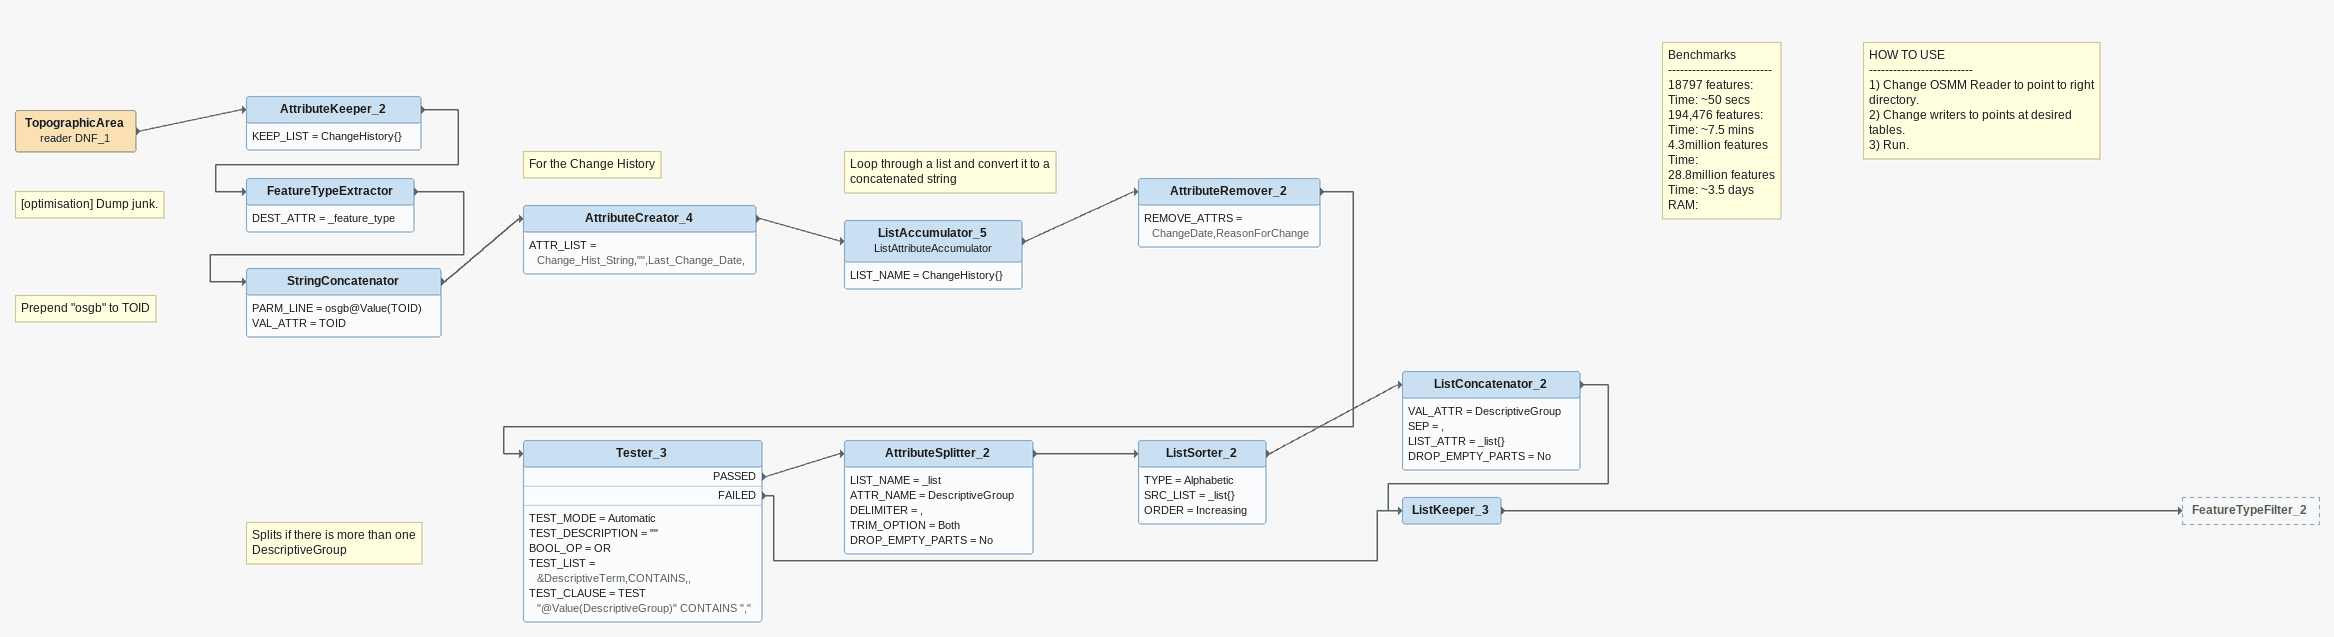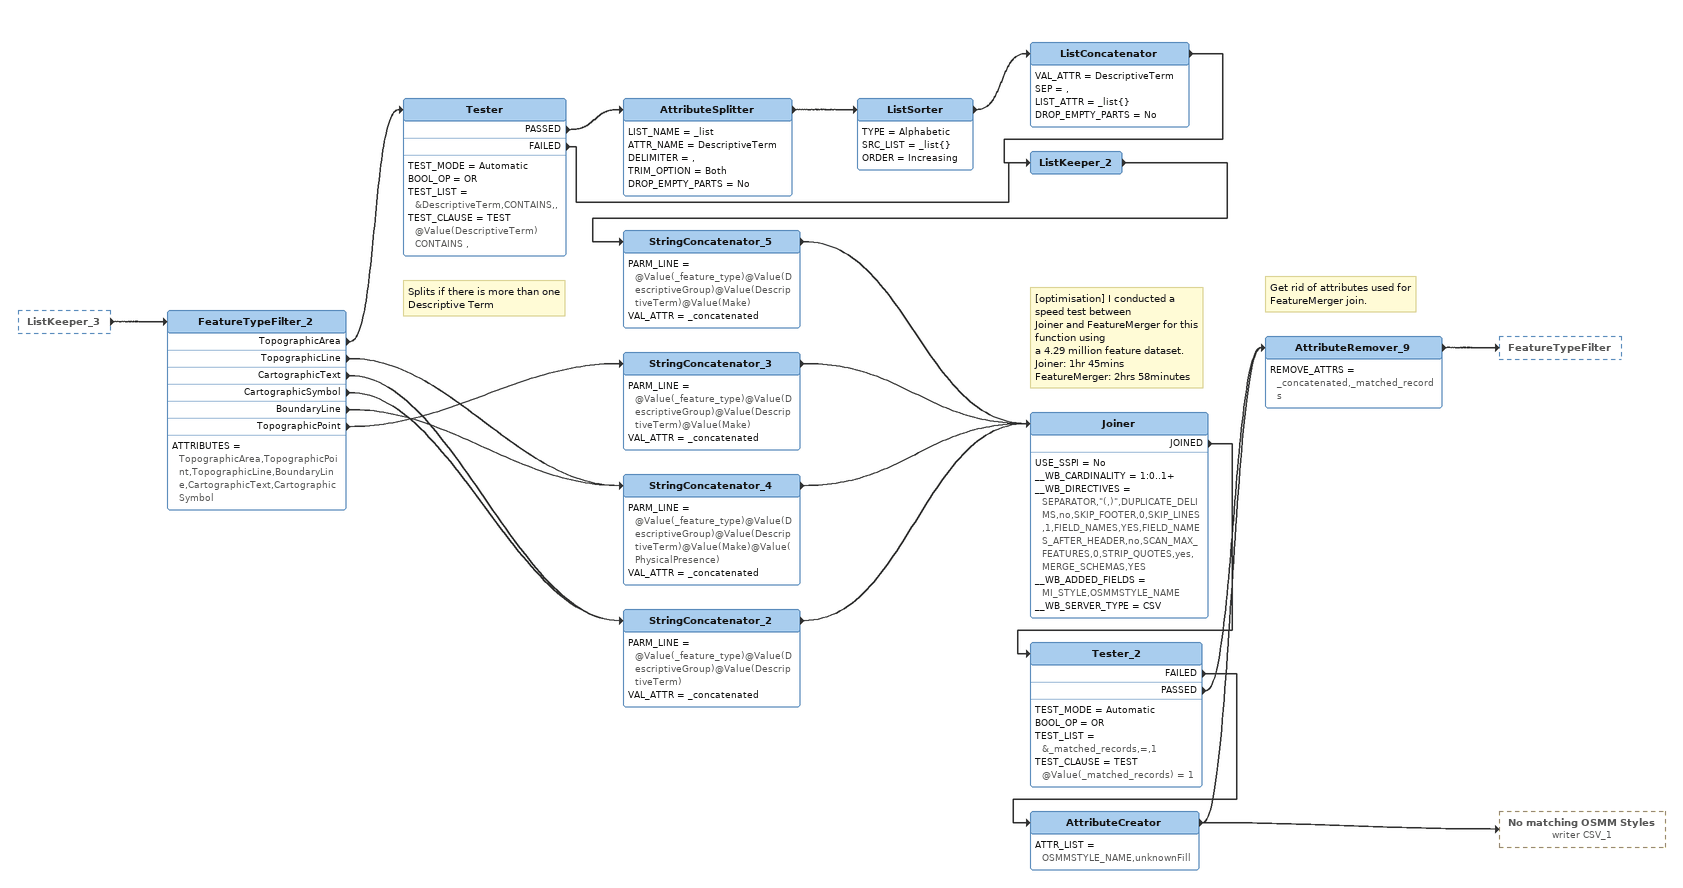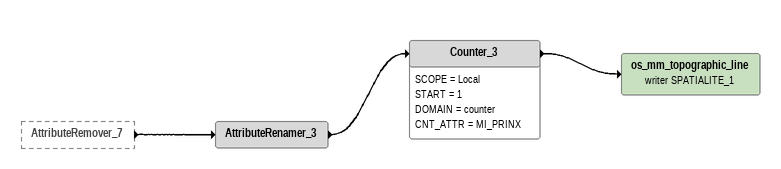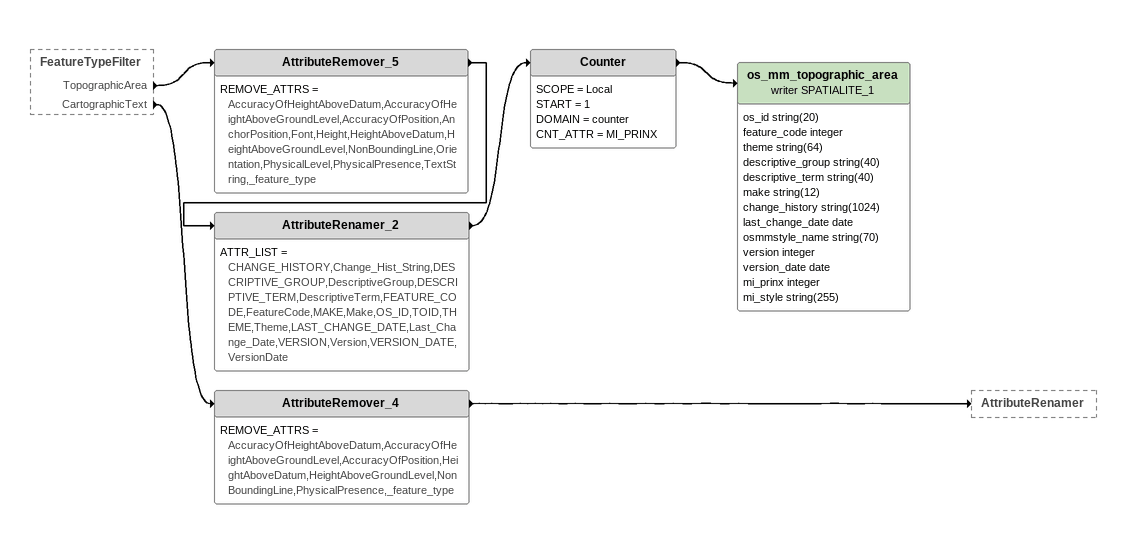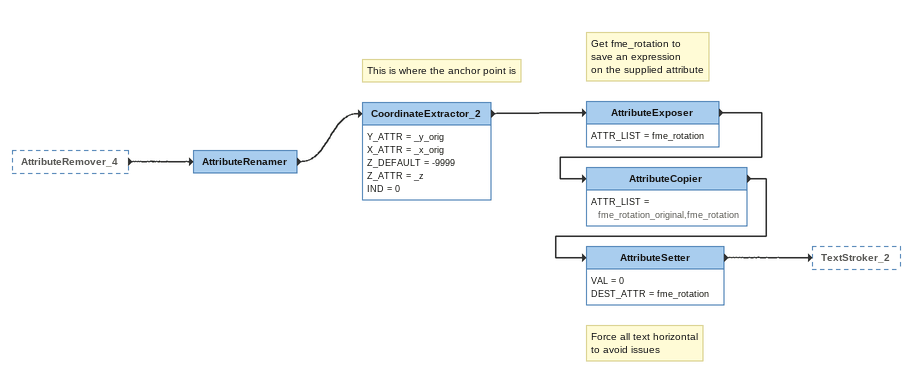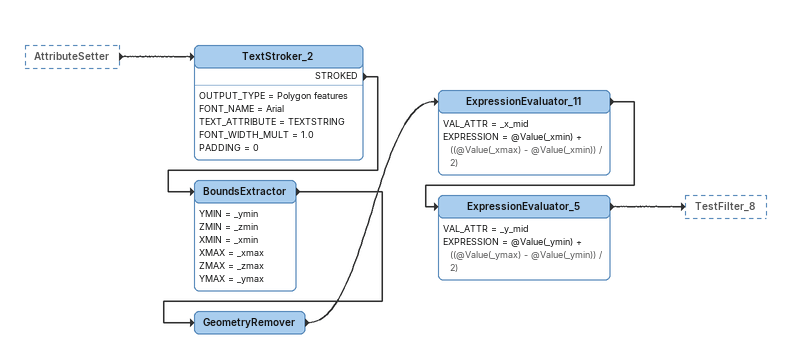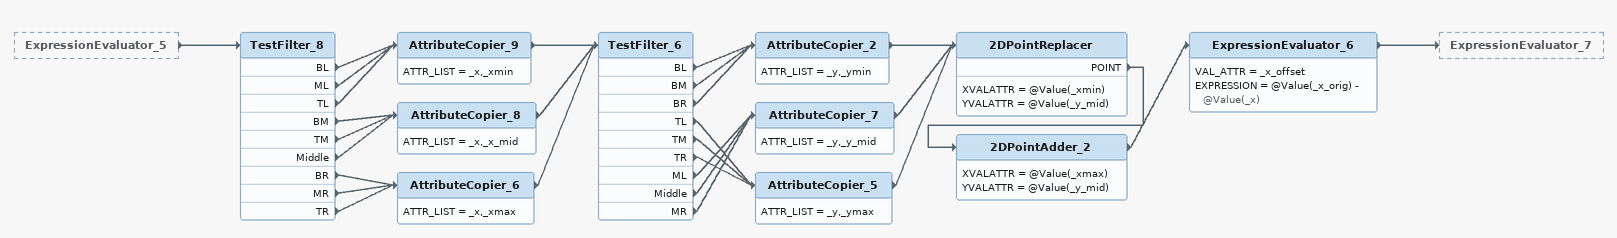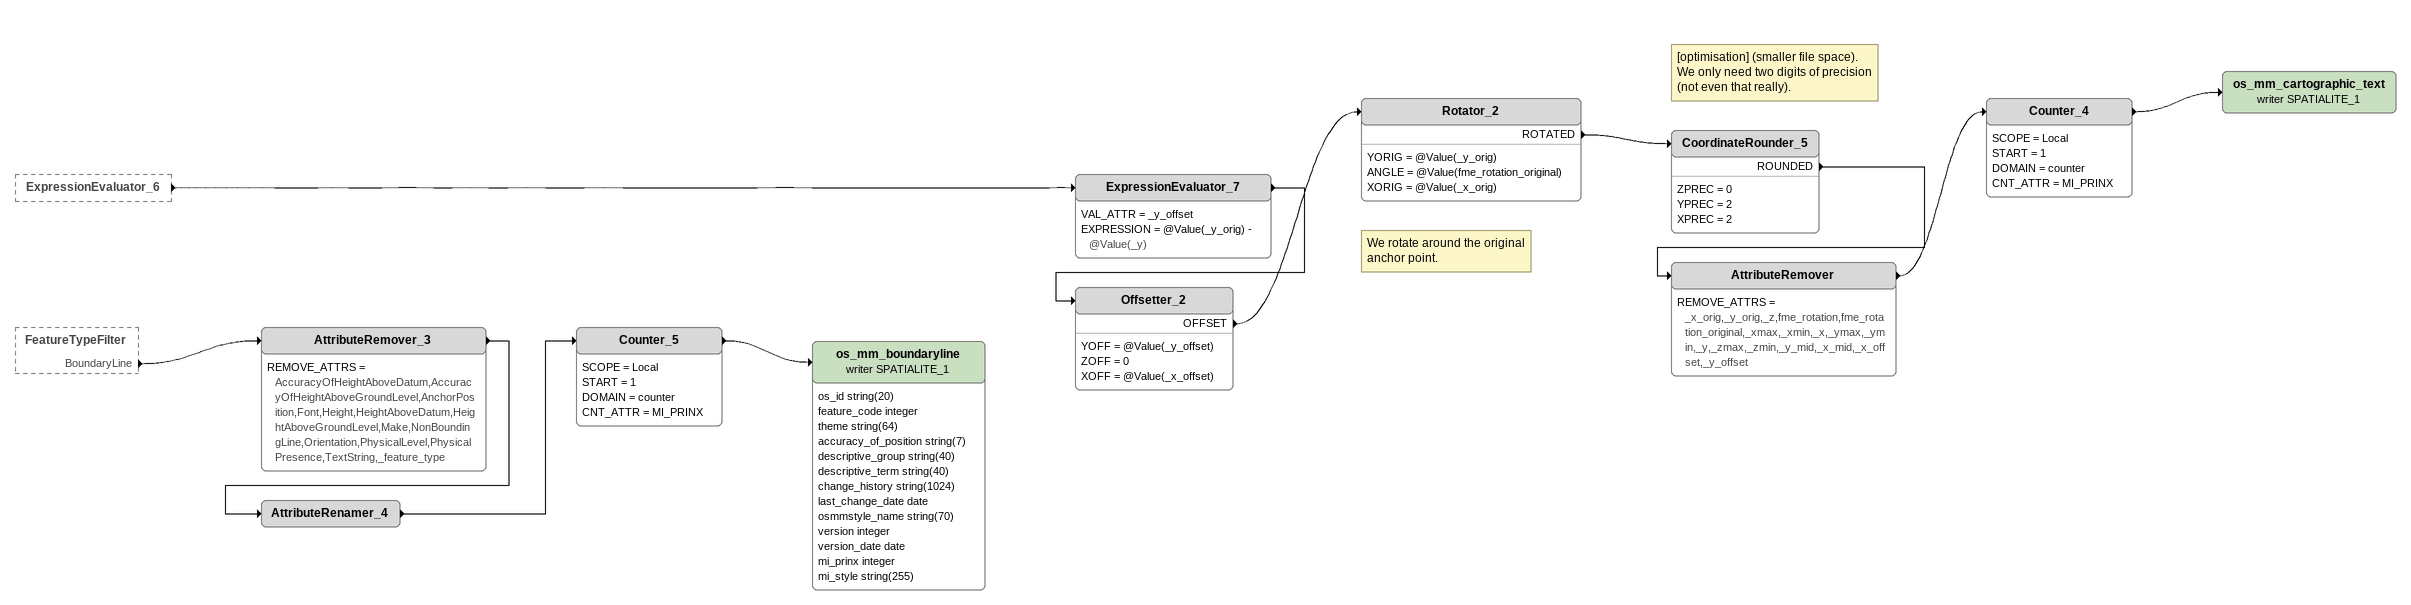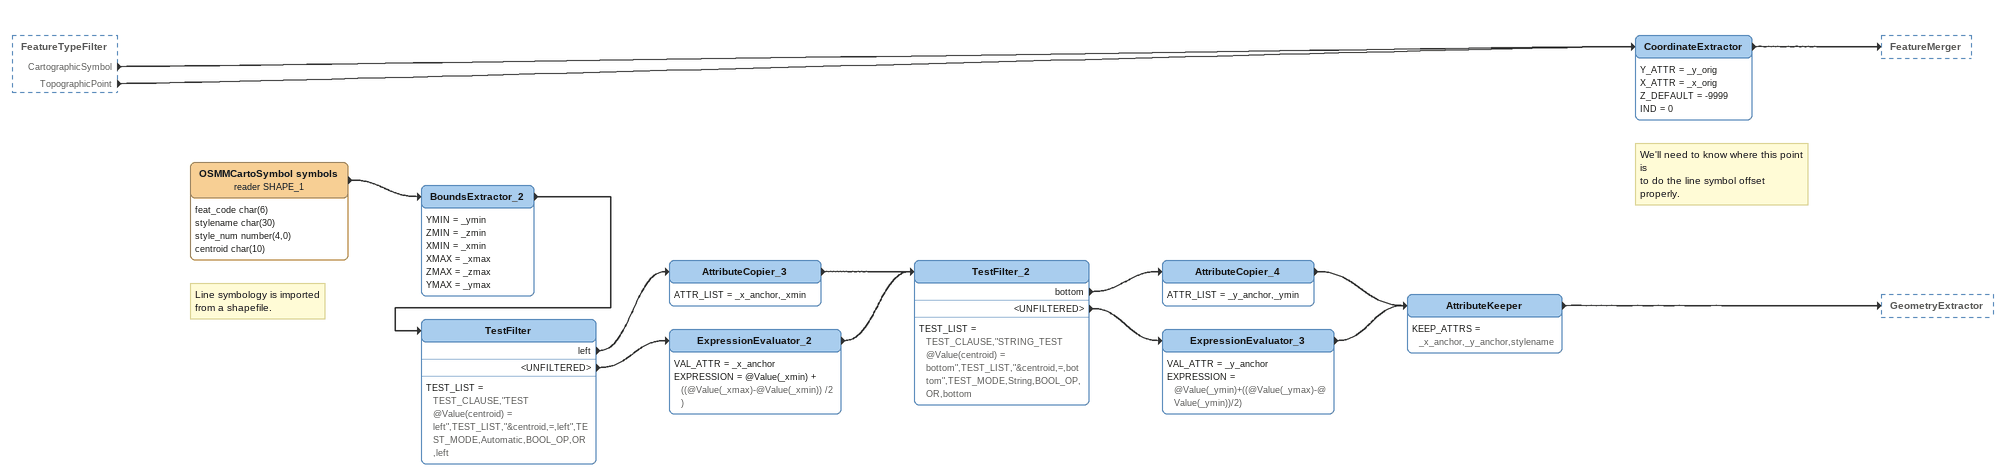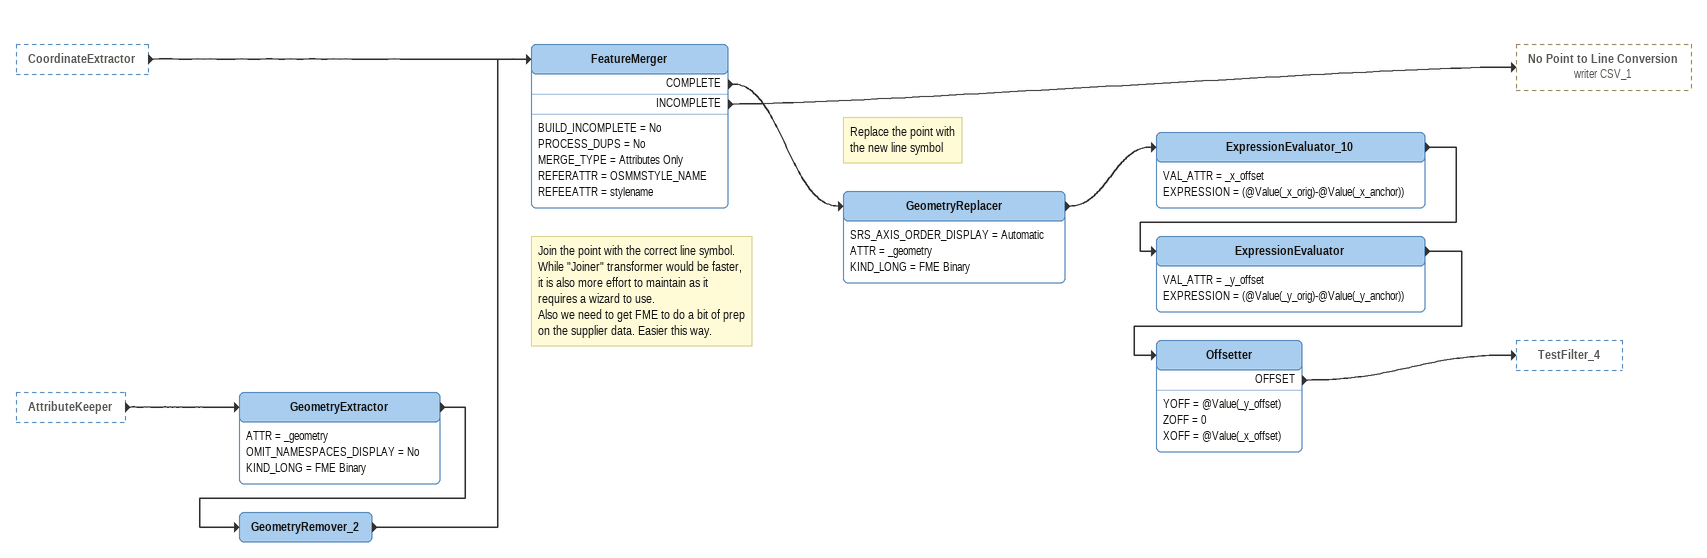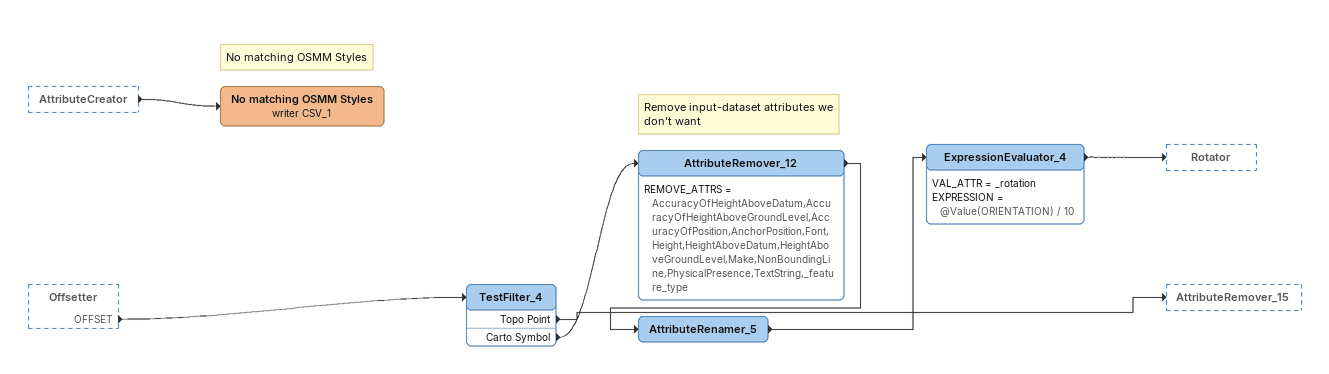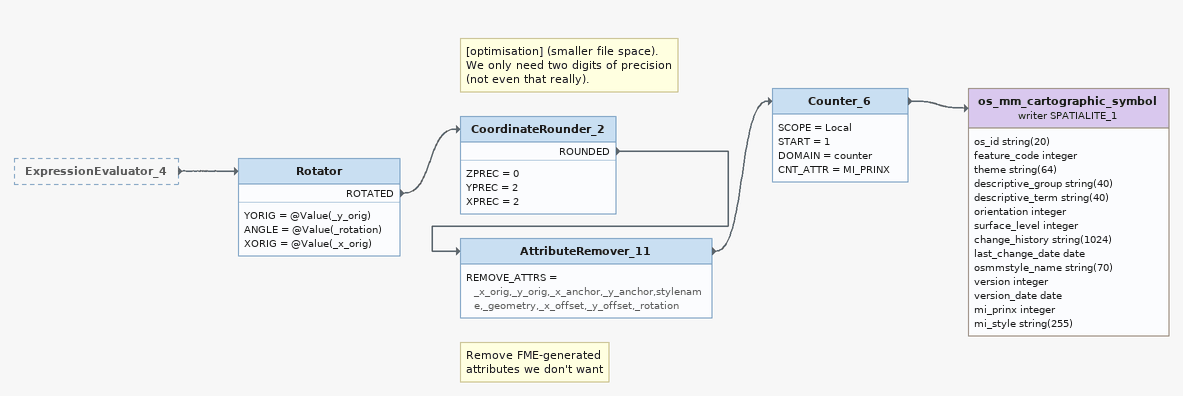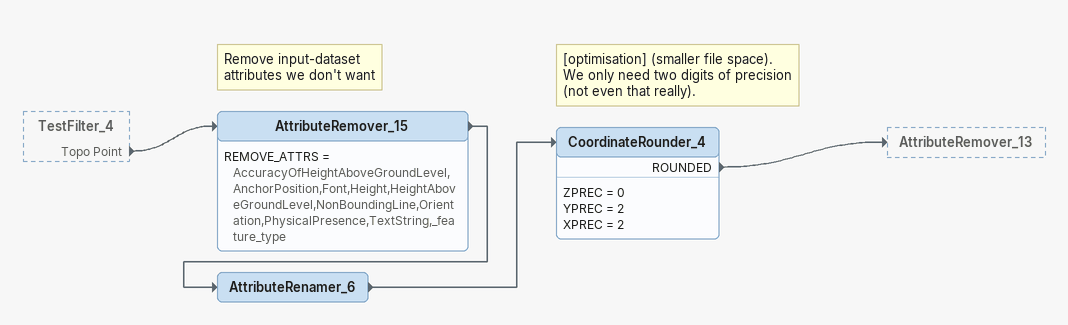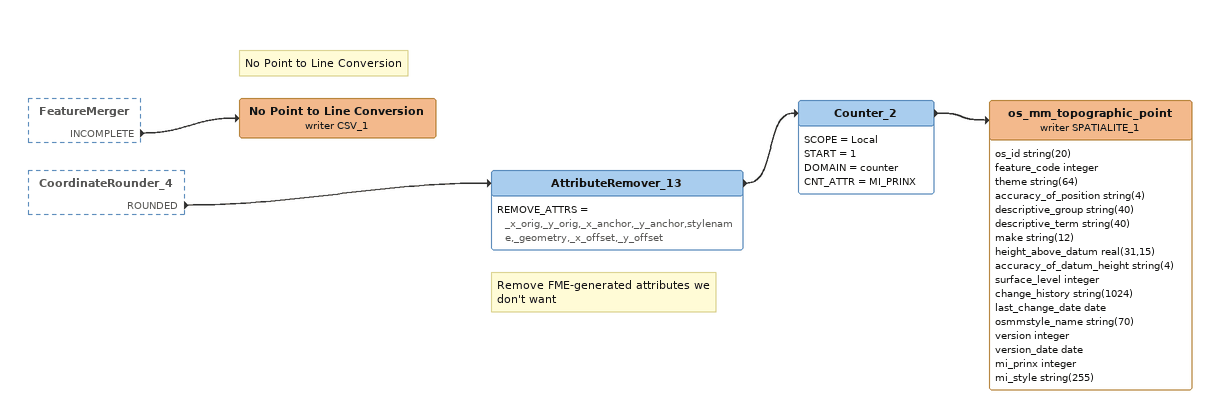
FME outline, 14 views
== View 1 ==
TopographicArea (reader DNF_1)
    -> AttributeKeeper_2
Note: [optimisation] Dump junk.
AttributeKeeper_2
    KEEP_LIST = ChangeHistory{}
    -> FeatureTypeExtractor
FeatureTypeExtractor
    DEST_ATTR = _feature_type
    -> StringConcatenator
Note: Prepend "osgb" to TOID
StringConcatenator
    PARM_LINE = osgb@Value(TOID)
    VAL_ATTR = TOID
    -> AttributeCreator_4
Note: For the Change History
AttributeCreator_4
    ATTR_LIST = Change_Hist_String,"",Last_Change_Date,
    -> ListAccumulator_5
Note: Loop through a list and convert it to a concatenated string
ListAccumulator_5: ListAttributeAccumulator
    LIST_NAME = ChangeHistory{}
    -> AttributeRemover_2
Note: Benchmarks / -------------------------- / 18797 features: / Time: ~50 secs / 194,476 features: / Time: ~7.5 mins / 4.3million features / Time: / 28.8million features / Time: ~3.5 days / RAM:
Note: HOW TO USE / -------------------------- / 1) Change OSMM Reader to point to right directory. / 2) Change writers to points at desired tables. / 3) Run.
AttributeRemover_2
    REMOVE_ATTRS = ChangeDate,ReasonForChange
    -> Tester_3
Note: Splits if there is more than one DescriptiveGroup
Tester_3
    TEST_MODE = Automatic
    TEST_DESCRIPTION = ""
    BOOL_OP = OR
    TEST_LIST = &DescriptiveTerm,CONTAINS,,
    TEST_CLAUSE = TEST "@Value(DescriptiveGroup)" CONTAINS ","
    PASSED -> AttributeSplitter_2
    FAILED -> ListKeeper_3
AttributeSplitter_2
    LIST_NAME = _list
    ATTR_NAME = DescriptiveGroup
    DELIMITER = ,
    TRIM_OPTION = Both
    DROP_EMPTY_PARTS = No
    -> ListSorter_2
ListSorter_2
    TYPE = Alphabetic
    SRC_LIST = _list{}
    ORDER = Increasing
    -> ListConcatenator_2
ListConcatenator_2
    VAL_ATTR = DescriptiveGroup
    SEP = ,
    LIST_ATTR = _list{}
    DROP_EMPTY_PARTS = No
    -> ListKeeper_3
ListKeeper_3
    -> FeatureTypeFilter_2

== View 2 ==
ListKeeper_3 [outside]
    -> FeatureTypeFilter_2
FeatureTypeFilter_2
    ATTRIBUTES = TopographicArea,TopographicPoint,TopographicLine,BoundaryLine,CartographicText,CartographicSymbol
    TopographicArea -> Tester
    TopographicLine -> StringConcatenator_4
    CartographicText -> StringConcatenator_2
    CartographicSymbol -> StringConcatenator_2
    BoundaryLine -> StringConcatenator_4
    TopographicPoint -> StringConcatenator_3
Note: Splits if there is more than one Descriptive Term
Tester
    TEST_MODE = Automatic
    BOOL_OP = OR
    TEST_LIST = &DescriptiveTerm,CONTAINS,,
    TEST_CLAUSE = TEST @Value(DescriptiveTerm) CONTAINS ,
    PASSED -> AttributeSplitter
    FAILED -> ListKeeper_2
AttributeSplitter
    LIST_NAME = _list
    ATTR_NAME = DescriptiveTerm
    DELIMITER = ,
    TRIM_OPTION = Both
    DROP_EMPTY_PARTS = No
    -> ListSorter
ListSorter
    TYPE = Alphabetic
    SRC_LIST = _list{}
    ORDER = Increasing
    -> ListConcatenator
ListConcatenator
    VAL_ATTR = DescriptiveTerm
    SEP = ,
    LIST_ATTR = _list{}
    DROP_EMPTY_PARTS = No
    -> ListKeeper_2
ListKeeper_2
    -> StringConcatenator_5
StringConcatenator_5
    PARM_LINE = @Value(_feature_type)@Value(DescriptiveGroup)@Value(DescriptiveTerm)@Value(Make)
    VAL_ATTR = _concatenated
    -> Joiner
StringConcatenator_3
    PARM_LINE = @Value(_feature_type)@Value(DescriptiveGroup)@Value(DescriptiveTerm)@Value(Make)
    VAL_ATTR = _concatenated
    -> Joiner
StringConcatenator_4
    PARM_LINE = @Value(_feature_type)@Value(DescriptiveGroup)@Value(DescriptiveTerm)@Value(Make)@Value(PhysicalPresence)
    VAL_ATTR = _concatenated
    -> Joiner
StringConcatenator_2
    PARM_LINE = @Value(_feature_type)@Value(DescriptiveGroup)@Value(DescriptiveTerm)
    VAL_ATTR = _concatenated
    -> Joiner
Note: [optimisation] I conducted a speed test between / Joiner and FeatureMerger for this function using / a 4.29 million feature dataset. / Joiner: 1hr 45mins / FeatureMerger: 2hrs 58minutes
Joiner
    USE_SSPI = No
    __WB_CARDINALITY = 1:0..1+
    __WB_DIRECTIVES = SEPARATOR,"(,)",DUPLICATE_DELIMS,no,SKIP_FOOTER,0,SKIP_LINES,1,FIELD_NAMES,YES,FIELD_NAMES_AFTER_HEADER,no,SCAN_MAX_FEATURES,0,STRIP_QUOTES,yes,MERGE_SCHEMAS,YES
    __WB_ADDED_FIELDS = MI_STYLE,OSMMSTYLE_NAME
    __WB_SERVER_TYPE = CSV
    JOINED -> Tester_2
Tester_2
    TEST_MODE = Automatic
    BOOL_OP = OR
    TEST_LIST = &_matched_records,=,1
    TEST_CLAUSE = TEST @Value(_matched_records) = 1
    FAILED -> AttributeCreator
    PASSED -> AttributeRemover_9
AttributeCreator
    ATTR_LIST = OSMMSTYLE_NAME,unknownFill
    -> No matching OSMM Styles (writer CSV_1)
    -> AttributeRemover_9
Note: Get rid of attributes used for / FeatureMerger join.
AttributeRemover_9
    REMOVE_ATTRS = _concatenated,_matched_records
    -> FeatureTypeFilter

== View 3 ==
AttributeRemover_7 [outside]
    -> AttributeRenamer_3
AttributeRenamer_3
    -> Counter_3
Counter_3
    SCOPE = Local
    START = 1
    DOMAIN = counter
    CNT_ATTR = MI_PRINX
    -> os_mm_topographic_line (writer SPATIALITE_1)
os_mm_topographic_line (writer SPATIALITE_1)

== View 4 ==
FeatureTypeFilter [outside]
    TopographicArea -> AttributeRemover_5
    CartographicText -> AttributeRemover_4
AttributeRemover_5
    REMOVE_ATTRS = AccuracyOfHeightAboveDatum,AccuracyOfHeightAboveGroundLevel,AccuracyOfPosition,AnchorPosition,Font,Height,HeightAboveDatum,HeightAboveGroundLevel,NonBoundingLine,Orientation,PhysicalLevel,PhysicalPresence,TextString,_feature_type
    -> AttributeRenamer_2
AttributeRenamer_2
    ATTR_LIST = CHANGE_HISTORY,Change_Hist_String,DESCRIPTIVE_GROUP,DescriptiveGroup,DESCRIPTIVE_TERM,DescriptiveTerm,FEATURE_CODE,FeatureCode,MAKE,Make,OS_ID,TOID,THEME,Theme,LAST_CHANGE_DATE,Last_Change_Date,VERSION,Version,VERSION_DATE,VersionDate
    -> Counter
Counter
    SCOPE = Local
    START = 1
    DOMAIN = counter
    CNT_ATTR = MI_PRINX
    -> os_mm_topographic_area (writer SPATIALITE_1)
os_mm_topographic_area (writer SPATIALITE_1)
    attributes: os_id string(20), feature_code integer, theme string(64), descriptive_group string(40), descriptive_term string(40), make string(12), change_history string(1024), last_change_date date, osmmstyle_name string(70), version integer, version_date date, mi_prinx integer, mi_style string(255)
AttributeRemover_4
    REMOVE_ATTRS = AccuracyOfHeightAboveDatum,AccuracyOfHeightAboveGroundLevel,AccuracyOfPosition,HeightAboveDatum,HeightAboveGroundLevel,NonBoundingLine,PhysicalPresence,_feature_type
    -> AttributeRenamer

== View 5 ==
AttributeRemover_4 [outside]
    -> AttributeRenamer
AttributeRenamer
    -> CoordinateExtractor_2
Note: This is where the anchor point is
CoordinateExtractor_2
    Y_ATTR = _y_orig
    X_ATTR = _x_orig
    Z_DEFAULT = -9999
    Z_ATTR = _z
    IND = 0
    -> AttributeExposer
Note: Get fme_rotation to / save an expression / on the supplied attribute
AttributeExposer
    ATTR_LIST = fme_rotation
    -> AttributeCopier
AttributeCopier
    ATTR_LIST = fme_rotation_original,fme_rotation
    -> AttributeSetter
Note: Force all text horizontal / to avoid issues
AttributeSetter
    VAL = 0
    DEST_ATTR = fme_rotation
    -> TextStroker_2

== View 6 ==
AttributeSetter [outside]
    -> TextStroker_2
TextStroker_2
    OUTPUT_TYPE = Polygon features
    FONT_NAME = Arial
    TEXT_ATTRIBUTE = TEXTSTRING
    FONT_WIDTH_MULT = 1.0
    PADDING = 0
    STROKED -> BoundsExtractor
BoundsExtractor
    YMIN = _ymin
    ZMIN = _zmin
    XMIN = _xmin
    XMAX = _xmax
    ZMAX = _zmax
    YMAX = _ymax
    -> GeometryRemover
GeometryRemover
    -> ExpressionEvaluator_11
ExpressionEvaluator_11
    VAL_ATTR = _x_mid
    EXPRESSION = @Value(_xmin) + ((@Value(_xmax) - @Value(_xmin)) / 2)
    -> ExpressionEvaluator_5
ExpressionEvaluator_5
    VAL_ATTR = _y_mid
    EXPRESSION = @Value(_ymin) + ((@Value(_ymax) - @Value(_ymin)) / 2)
    -> TestFilter_8

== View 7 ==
ExpressionEvaluator_5 [outside]
    -> TestFilter_8
TestFilter_8
    BL -> AttributeCopier_9
    ML -> AttributeCopier_9
    TL -> AttributeCopier_9
    BM -> AttributeCopier_8
    TM -> AttributeCopier_8
    Middle -> AttributeCopier_8
    BR -> AttributeCopier_6
    MR -> AttributeCopier_6
    TR -> AttributeCopier_6
AttributeCopier_9
    ATTR_LIST = _x,_xmin
    -> TestFilter_6
AttributeCopier_8
    ATTR_LIST = _x,_x_mid
    -> TestFilter_6
AttributeCopier_6
    ATTR_LIST = _x,_xmax
    -> TestFilter_6
TestFilter_6
    BL -> AttributeCopier_2
    BM -> AttributeCopier_2
    BR -> AttributeCopier_2
    TL -> AttributeCopier_5
    TM -> AttributeCopier_5
    TR -> AttributeCopier_5
    ML -> AttributeCopier_7
    Middle -> AttributeCopier_7
    MR -> AttributeCopier_7
AttributeCopier_2
    ATTR_LIST = _y,_ymin
    -> 2DPointReplacer
AttributeCopier_7
    ATTR_LIST = _y,_y_mid
    -> 2DPointReplacer
AttributeCopier_5
    ATTR_LIST = _y,_ymax
    -> 2DPointReplacer
2DPointReplacer
    XVALATTR = @Value(_xmin)
    YVALATTR = @Value(_y_mid)
    POINT -> 2DPointAdder_2
2DPointAdder_2
    XVALATTR = @Value(_xmax)
    YVALATTR = @Value(_y_mid)
    -> ExpressionEvaluator_6
ExpressionEvaluator_6
    VAL_ATTR = _x_offset
    EXPRESSION = @Value(_x_orig) - @Value(_x)
    -> ExpressionEvaluator_7

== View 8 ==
ExpressionEvaluator_6 [outside]
    -> ExpressionEvaluator_7
FeatureTypeFilter [outside]
    BoundaryLine -> AttributeRemover_3
ExpressionEvaluator_7
    VAL_ATTR = _y_offset
    EXPRESSION = @Value(_y_orig) - @Value(_y)
    -> Offsetter_2
Offsetter_2
    YOFF = @Value(_y_offset)
    ZOFF = 0
    XOFF = @Value(_x_offset)
    OFFSET -> Rotator_2
Note: We rotate around the original / anchor point.
Rotator_2
    YORIG = @Value(_y_orig)
    ANGLE = @Value(fme_rotation_original)
    XORIG = @Value(_x_orig)
    ROTATED -> CoordinateRounder_5
Note: [optimisation] (smaller file space). / We only need two digits of precision / (not even that really).
CoordinateRounder_5
    ZPREC = 0
    YPREC = 2
    XPREC = 2
    ROUNDED -> AttributeRemover
AttributeRemover
    REMOVE_ATTRS = _x_orig,_y_orig,_z,fme_rotation,fme_rotation_original,_xmax,_xmin,_x,_ymax,_ymin,_y,_zmax,_zmin,_y_mid,_x_mid,_x_offset,_y_offset
    -> Counter_4
Counter_4
    SCOPE = Local
    START = 1
    DOMAIN = counter
    CNT_ATTR = MI_PRINX
    -> os_mm_cartographic_text (writer SPATIALITE_1)
os_mm_cartographic_text (writer SPATIALITE_1)
AttributeRemover_3
    REMOVE_ATTRS = AccuracyOfHeightAboveDatum,AccuracyOfHeightAboveGroundLevel,AnchorPosition,Font,Height,HeightAboveDatum,HeightAboveGroundLevel,Make,NonBoundingLine,Orientation,PhysicalLevel,PhysicalPresence,TextString,_feature_type
    -> AttributeRenamer_4
AttributeRenamer_4
    -> Counter_5
Counter_5
    SCOPE = Local
    START = 1
    DOMAIN = counter
    CNT_ATTR = MI_PRINX
    -> os_mm_boundaryline (writer SPATIALITE_1)
os_mm_boundaryline (writer SPATIALITE_1)
    attributes: os_id string(20), feature_code integer, theme string(64), accuracy_of_position string(7), descriptive_group string(40), descriptive_term string(40), change_history string(1024), last_change_date date, osmmstyle_name string(70), version integer, version_date date, mi_prinx integer, mi_style string(255)

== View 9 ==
FeatureTypeFilter [outside]
    CartographicSymbol -> CoordinateExtractor
    TopographicPoint -> CoordinateExtractor
Note: We'll need to know where this point is / to do the line symbol offset properly.
CoordinateExtractor
    Y_ATTR = _y_orig
    X_ATTR = _x_orig
    Z_DEFAULT = -9999
    IND = 0
    -> FeatureMerger
Note: Line symbology is imported / from a shapefile.
OSMMCartoSymbol symbols (reader SHAPE_1)
    attributes: feat_code char(6), stylename char(30), style_num number(4,0), centroid char(10)
    -> BoundsExtractor_2
BoundsExtractor_2
    YMIN = _ymin
    ZMIN = _zmin
    XMIN = _xmin
    XMAX = _xmax
    ZMAX = _zmax
    YMAX = _ymax
    -> TestFilter
TestFilter
    TEST_LIST = TEST_CLAUSE,"TEST @Value(centroid) = left",TEST_LIST,"&centroid,=,left",TEST_MODE,Automatic,BOOL_OP,OR,left
    left -> AttributeCopier_3
    <UNFILTERED> -> ExpressionEvaluator_2
AttributeCopier_3
    ATTR_LIST = _x_anchor,_xmin
    -> TestFilter_2
ExpressionEvaluator_2
    VAL_ATTR = _x_anchor
    EXPRESSION = @Value(_xmin) + ((@Value(_xmax)-@Value(_xmin)) /2 )
    -> TestFilter_2
TestFilter_2
    TEST_LIST = TEST_CLAUSE,"STRING_TEST @Value(centroid) = bottom",TEST_LIST,"&centroid,=,bottom",TEST_MODE,String,BOOL_OP,OR,bottom
    bottom -> AttributeCopier_4
    <UNFILTERED> -> ExpressionEvaluator_3
AttributeCopier_4
    ATTR_LIST = _y_anchor,_ymin
    -> AttributeKeeper
ExpressionEvaluator_3
    VAL_ATTR = _y_anchor
    EXPRESSION = @Value(_ymin)+((@Value(_ymax)-@Value(_ymin))/2)
    -> AttributeKeeper
AttributeKeeper
    KEEP_ATTRS = _x_anchor,_y_anchor,stylename
    -> GeometryExtractor

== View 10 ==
CoordinateExtractor [outside]
    -> FeatureMerger
AttributeKeeper [outside]
    -> GeometryExtractor
GeometryExtractor
    ATTR = _geometry
    OMIT_NAMESPACES_DISPLAY = No
    KIND_LONG = FME Binary
    -> GeometryRemover_2
GeometryRemover_2
    -> FeatureMerger
Note: Join the point with the correct line symbol. / While "Joiner" transformer would be faster, / it is also more effort to maintain as it / requires a wizard to use. / Also we need to get FME to do a bit of prep / on the supplier data. Easier this way.
FeatureMerger
    BUILD_INCOMPLETE = No
    PROCESS_DUPS = No
    MERGE_TYPE = Attributes Only
    REFERATTR = OSMMSTYLE_NAME
    REFEEATTR = stylename
    COMPLETE -> GeometryReplacer
    INCOMPLETE -> No Point to Line Conversion (writer CSV_1)
Note: Replace the point with / the new line symbol
GeometryReplacer
    SRS_AXIS_ORDER_DISPLAY = Automatic
    ATTR = _geometry
    KIND_LONG = FME Binary
    -> ExpressionEvaluator_10
ExpressionEvaluator_10
    VAL_ATTR = _x_offset
    EXPRESSION = (@Value(_x_orig)-@Value(_x_anchor))
    -> ExpressionEvaluator
ExpressionEvaluator
    VAL_ATTR = _y_offset
    EXPRESSION = (@Value(_y_orig)-@Value(_y_anchor))
    -> Offsetter
Offsetter
    YOFF = @Value(_y_offset)
    ZOFF = 0
    XOFF = @Value(_x_offset)
    OFFSET -> TestFilter_4

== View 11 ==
AttributeCreator [outside]
    -> No matching OSMM Styles (writer CSV_1)
Offsetter [outside]
    OFFSET -> TestFilter_4
Note: No matching OSMM Styles
No matching OSMM Styles (writer CSV_1)
TestFilter_4
    Topo Point -> AttributeRemover_15
    Carto Symbol -> AttributeRemover_12
Note: Remove input-dataset attributes we don't want
AttributeRemover_12
    REMOVE_ATTRS = AccuracyOfHeightAboveDatum,AccuracyOfHeightAboveGroundLevel,AccuracyOfPosition,AnchorPosition,Font,Height,HeightAboveDatum,HeightAboveGroundLevel,Make,NonBoundingLine,PhysicalPresence,TextString,_feature_type
    -> AttributeRenamer_5
AttributeRenamer_5
    -> ExpressionEvaluator_4
ExpressionEvaluator_4
    VAL_ATTR = _rotation
    EXPRESSION = @Value(ORIENTATION) / 10
    -> Rotator

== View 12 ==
ExpressionEvaluator_4 [outside]
    -> Rotator
Rotator
    YORIG = @Value(_y_orig)
    ANGLE = @Value(_rotation)
    XORIG = @Value(_x_orig)
    ROTATED -> CoordinateRounder_2
Note: [optimisation] (smaller file space). / We only need two digits of precision / (not even that really).
CoordinateRounder_2
    ZPREC = 0
    YPREC = 2
    XPREC = 2
    ROUNDED -> AttributeRemover_11
Note: Remove FME-generated / attributes we don't want
AttributeRemover_11
    REMOVE_ATTRS = _x_orig,_y_orig,_x_anchor,_y_anchor,stylename,_geometry,_x_offset,_y_offset,_rotation
    -> Counter_6
Counter_6
    SCOPE = Local
    START = 1
    DOMAIN = counter
    CNT_ATTR = MI_PRINX
    -> os_mm_cartographic_symbol (writer SPATIALITE_1)
os_mm_cartographic_symbol (writer SPATIALITE_1)
    attributes: os_id string(20), feature_code integer, theme string(64), descriptive_group string(40), descriptive_term string(40), orientation integer, surface_level integer, change_history string(1024), last_change_date date, osmmstyle_name string(70), version integer, version_date date, mi_prinx integer, mi_style string(255)

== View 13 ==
TestFilter_4 [outside]
    Topo Point -> AttributeRemover_15
Note: Remove input-dataset / attributes we don't want
AttributeRemover_15
    REMOVE_ATTRS = AccuracyOfHeightAboveGroundLevel,AnchorPosition,Font,Height,HeightAboveGroundLevel,NonBoundingLine,Orientation,PhysicalPresence,TextString,_feature_type
    -> AttributeRenamer_6
AttributeRenamer_6
    -> CoordinateRounder_4
Note: [optimisation] (smaller file space). / We only need two digits of precision / (not even that really).
CoordinateRounder_4
    ZPREC = 0
    YPREC = 2
    XPREC = 2
    ROUNDED -> AttributeRemover_13

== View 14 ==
FeatureMerger [outside]
    INCOMPLETE -> No Point to Line Conversion (writer CSV_1)
CoordinateRounder_4 [outside]
    ROUNDED -> AttributeRemover_13
Note: Remove FME-generated attributes we don't want
AttributeRemover_13
    REMOVE_ATTRS = _x_orig,_y_orig,_x_anchor,_y_anchor,stylename,_geometry,_x_offset,_y_offset
    -> Counter_2
Counter_2
    SCOPE = Local
    START = 1
    DOMAIN = counter
    CNT_ATTR = MI_PRINX
    -> os_mm_topographic_point (writer SPATIALITE_1)
os_mm_topographic_point (writer SPATIALITE_1)
    attributes: os_id string(20), feature_code integer, theme string(64), accuracy_of_position string(4), descriptive_group string(40), descriptive_term string(40), make string(12), height_above_datum real(31,15), accuracy_of_datum_height string(4), surface_level integer, change_history string(1024), last_change_date date, osmmstyle_name string(70), version integer, version_date date, mi_prinx integer, mi_style string(255)
Note: No Point to Line Conversion
No Point to Line Conversion (writer CSV_1)
